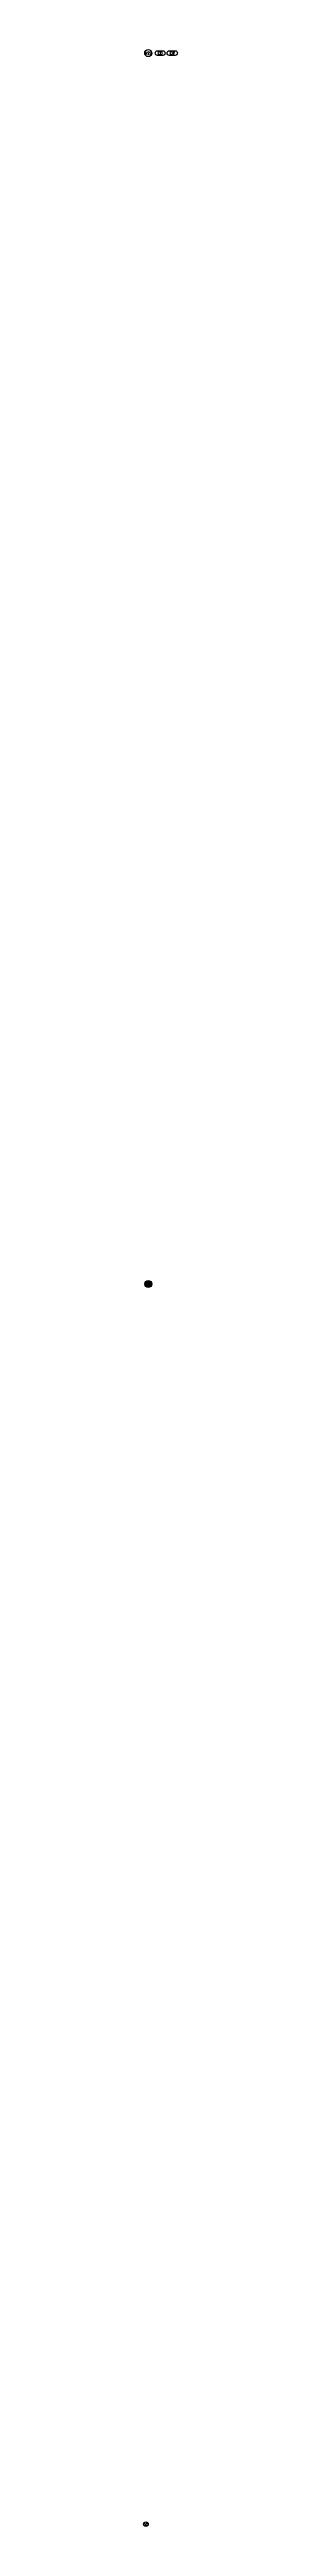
# Model space of a CAD drawing. Header units: millimetres. Extents: x 18963 to 156110, y 10619 to 121460.
# Drawn here: x 46832 to 47081, y 37801 to 55954 of the extents above; entities that cross this region are included whole.
import ezdxf
from ezdxf.enums import TextEntityAlignment as Align

# ---------------------------------------------------------------- set-up
doc = ezdxf.new("R2010")
doc.units = ezdxf.units.MM
doc.header["$MEASUREMENT"] = 0
for name, color, linetype in [('Ano_Line_Grid', 4, 'Continuous'), ('Ano_Tag_Door & Window', 95, 'Continuous'), ('Txt_Ano', 95, 'Continuous'), ('Txt_Tag', 95, 'Continuous')]:
    doc.layers.add(name, color=color, linetype=linetype)
doc.styles.add('ARIAL', font='arial.ttf')
doc.styles.add('MSA_Standard', font='romans.shx')

# ---------------------------------------------------------------- blocks, each defined once
blk = doc.blocks.new('Buildng Name')
h = blk.add_hatch(color=255)
h.dxf.hatch_style = 1
edge = h.paths.add_edge_path()
edge.add_arc((247513, 53798), 2725, 0, 360)
blk.add_circle((247513, 53798), 2725)
at = {"layer": 'Txt_Ano', "style": 'ARIAL'}
blk.add_attdef('NO', text='', height=2000, dxfattribs=at).set_placement((247513, 52843), align=Align.CENTER)

msp = doc.modelspace()

# ---------------------------------------------------------------- linework, layer by layer
at = {"layer": 'Ano_Line_Grid'}
msp.add_circle((46848.6, 37818), 17, dxfattribs=at)
at = {"layer": 'Ano_Tag_Door & Window'}
for points in [[(46934.1, 55910.9, -1), (46934.1, 55944.9), (46973.2, 55944.9, -1), (46973.2, 55910.9)], [(47021.5, 55910.9, -1), (47021.5, 55944.9), (47063.7, 55944.9, -1), (47063.7, 55910.9)]]:
    msp.add_lwpolyline(points, format="xyb", close=True, dxfattribs=at)
msp.add_circle((46866.1, 55927.9), 26, dxfattribs=at)

# ---------------------------------------------------------------- block references
at = {"layer": 'Txt_Tag', "color": 3, "xscale": 0.009541284403669838, "yscale": 0.009541284403669838, "zscale": 0.009541284403669838}
msp.add_blockref('Buildng Name', (44504.6, 46393.6), dxfattribs=at).add_auto_attribs({'NO': '01'})

# ---------------------------------------------------------------- texts
at = {"layer": 'Ano_Line_Grid', "insert": (46848.6, 37818), "char_height": 20, "attachment_point": 5, "style": 'MSA_Standard'}
msp.add_mtext_dynamic_manual_height_columns('55', width=525.107, gutter_width=1, heights=[0], dxfattribs=at)
at = {"layer": 'Ano_Tag_Door & Window', "char_height": 20, "attachment_point": 5, "style": 'MSA_Standard'}
for s, insert in [('W22', (46866.1, 55927.9)), ('ED', (46953.6, 55927.9)), ('EW', (47042.6, 55927.9))]:
    msp.add_mtext_dynamic_manual_height_columns(s, width=46.676, gutter_width=1, heights=[0], dxfattribs=dict(at, insert=insert))

doc.saveas('drawing.dxf')
